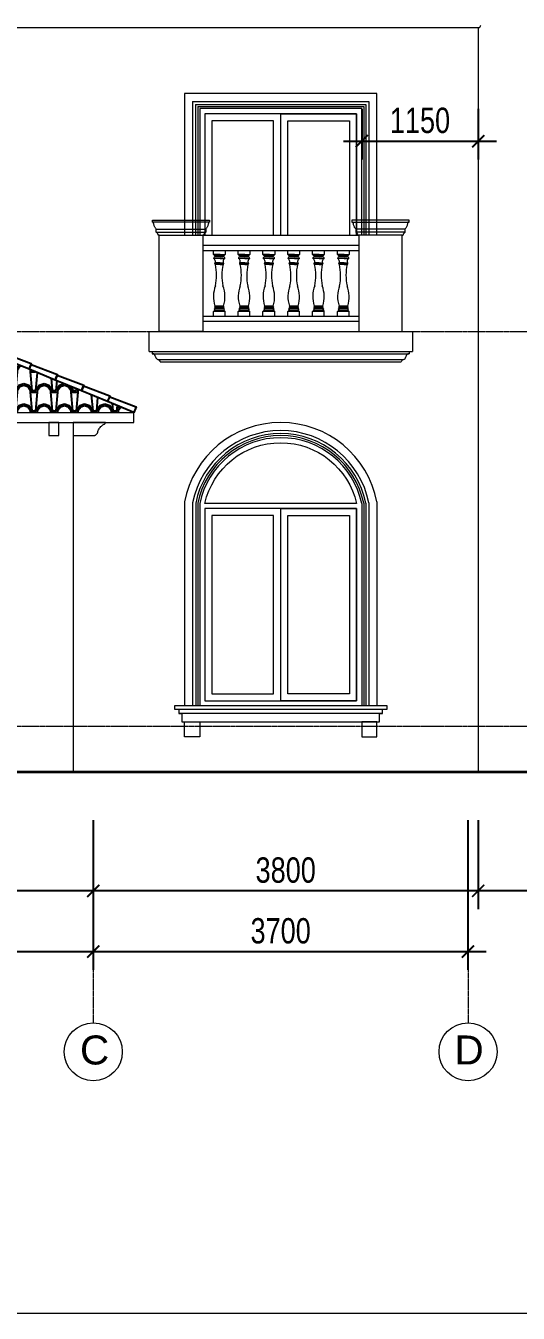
# Model space of a CAD drawing. Header units: millimetres. Extents: x 33748 to 451939, y -263262 to 62681.
# Drawn here: x 356001 to 360864, y -29645 to -16928 of the extents above; entities that cross this region are included whole.
import ezdxf
from ezdxf.enums import TextEntityAlignment as Align

# ---------------------------------------------------------------- set-up
doc = ezdxf.new("R2010")
doc.units = ezdxf.units.MM
doc.header["$PDMODE"] = 98
doc.linetypes.add('CENTER', pattern=[50.8, 31.75, -6.35, 6.35, -6.35])
doc.layers.get('Defpoints').update_dxf_attribs({"color": 202, "lineweight": 13})
for name, color, linetype, lineweight in [('-CENTER', 143, 'CENTER', 13), ('-DOOR', 137, 'Continuous', 9), ('-HATCH', 8, 'Continuous', 5), ('-KH', 143, 'Continuous', 13), ('-LINE1', 7, 'Continuous', 18), ('-TEXT', 7, 'Continuous', 15), ('-WALL', 4, 'Continuous', 35)]:
    doc.layers.add(name, color=color, linetype=linetype, lineweight=lineweight)
for name, color, linetype in [('-HATCH CONCRETE', 54, 'Continuous'), ('1-NETMANH', 8, 'Continuous'), ('12. NET DIM', 9, 'Continuous'), ('13. NET HATCH', 252, 'Continuous')]:
    doc.layers.add(name, color=color, linetype=linetype)
doc.styles.add('1', font='arial.ttf')
doc.styles.add('AVANH', font='', dxfattribs={"width": 0.8})
doc.styles.get('AVANH').set_extended_font_data('.VnAvantH')
doc.dimstyles.new('C_100A3', dxfattribs={"dimscale": 100, "dimtxt": 2.5, "dimasz": 1.2, "dimexe": 1.8, "dimexo": 0, "dimgap": 0.75, "dimtad": 1, "dimdec": 0, "dimzin": 0, "dimdsep": 46, "dimtxsty": 'AVANH', "dimblk": 'ARCHTICK', "dimcen": 0, "dimdle": 1.8, "dimclrd": 256, "dimclre": 256, "dimclrt": 7, "dimadec": 0, "dimazin": 0, "dimtfac": 0.0001, "dimtdec": 0, "dimtix": 1, "dimtmove": 2, "dimatfit": 3, "dimldrblk": 'ARCHTICK', "dimfxl": 1.8, "dimtolj": 1, "dimtzin": 0, "dimarcsym": 0})

# ---------------------------------------------------------------- blocks, each defined once
blk = doc.blocks.new('_ARCHTICK')
at = {"const_width": 0.15}
blk.add_lwpolyline([(-0.5, -0.5), (0.5, 0.5)], dxfattribs=at)
blk = doc.blocks.new('*D363')
at = {"layer": '12. NET DIM', "lineweight": -2, "transparency": 16777216}
for p, q in [((356668, -24776), (356668, -25653)), ((360468, -24776), (360468, -25653)), ((360648, -25473), (356488, -25473))]:
    blk.add_line(p, q, dxfattribs=at)
at = {"layer": 'Defpoints', "color": 0, "transparency": 16777216}
for p in [(356668, -24776), (360468, -24776), (356668, -25473)]:
    blk.add_point(p, dxfattribs=at)
at = {"layer": '12. NET DIM', "lineweight": -2, "transparency": 16777216, "xscale": 120, "yscale": 120, "zscale": 120, "rotation": 180}
blk.add_blockref('_ARCHTICK', (356668, -25473), dxfattribs=at)
at = {"layer": '12. NET DIM', "lineweight": -2, "transparency": 16777216, "xscale": 120, "yscale": 120, "zscale": 120}
blk.add_blockref('_ARCHTICK', (360468, -25473), dxfattribs=at)
at = {"layer": '12. NET DIM', "color": 7, "transparency": 16777216, "insert": (358568, -25269), "char_height": 250, "attachment_point": 5, "style": 'AVANH'}
blk.add_mtext('\\A1;3800', dxfattribs=at)
blk = doc.blocks.new('*D364')
at = {"layer": '12. NET DIM', "lineweight": -2, "transparency": 16777216}
for p, q in [((352868, -24776), (352868, -25653)), ((356668, -24776), (356668, -25653)), ((356848, -25473), (352688, -25473))]:
    blk.add_line(p, q, dxfattribs=at)
at = {"layer": 'Defpoints', "color": 0, "transparency": 16777216}
for p in [(352868, -24776), (356668, -24776), (352868, -25473)]:
    blk.add_point(p, dxfattribs=at)
at = {"layer": '12. NET DIM', "lineweight": -2, "transparency": 16777216, "xscale": 120, "yscale": 120, "zscale": 120, "rotation": 180}
blk.add_blockref('_ARCHTICK', (352868, -25473), dxfattribs=at)
at = {"layer": '12. NET DIM', "lineweight": -2, "transparency": 16777216, "xscale": 120, "yscale": 120, "zscale": 120}
blk.add_blockref('_ARCHTICK', (356668, -25473), dxfattribs=at)
at = {"layer": '12. NET DIM', "color": 7, "transparency": 16777216, "insert": (354768, -25269), "char_height": 250, "attachment_point": 5, "style": 'AVANH'}
blk.add_mtext('\\A1;3800', dxfattribs=at)
blk = doc.blocks.new('*D367')
at = {"layer": '12. NET DIM', "lineweight": -2, "transparency": 16777216}
for p, q in [((352868, -24776), (352868, -26253)), ((356668, -24776), (356668, -26253)), ((352688, -26073), (356848, -26073))]:
    blk.add_line(p, q, dxfattribs=at)
at = {"layer": 'Defpoints', "color": 0, "transparency": 16777216}
for p in [(352868, -24776), (356668, -24776), (356668, -26073)]:
    blk.add_point(p, dxfattribs=at)
at = {"layer": '12. NET DIM', "lineweight": -2, "transparency": 16777216, "xscale": 120, "yscale": 120, "zscale": 120, "rotation": 180}
blk.add_blockref('_ARCHTICK', (352868, -26073), dxfattribs=at)
at = {"layer": '12. NET DIM', "lineweight": -2, "transparency": 16777216, "xscale": 120, "yscale": 120, "zscale": 120}
blk.add_blockref('_ARCHTICK', (356668, -26073), dxfattribs=at)
at = {"layer": '12. NET DIM', "color": 7, "transparency": 16777216, "insert": (354768, -25869), "char_height": 250, "attachment_point": 5, "style": 'AVANH'}
blk.add_mtext('\\A1;3800', dxfattribs=at)
blk = doc.blocks.new('*D368')
at = {"layer": '12. NET DIM', "lineweight": -2, "transparency": 16777216}
for p, q in [((356668, -24776), (356668, -26253)), ((360368, -24776), (360368, -26253)), ((356488, -26073), (360548, -26073))]:
    blk.add_line(p, q, dxfattribs=at)
at = {"layer": 'Defpoints', "color": 0, "transparency": 16777216}
for p in [(356668, -24776), (360368, -24776), (360368, -26073)]:
    blk.add_point(p, dxfattribs=at)
at = {"layer": '12. NET DIM', "lineweight": -2, "transparency": 16777216, "xscale": 120, "yscale": 120, "zscale": 120, "rotation": 180}
blk.add_blockref('_ARCHTICK', (356668, -26073), dxfattribs=at)
at = {"layer": '12. NET DIM', "lineweight": -2, "transparency": 16777216, "xscale": 120, "yscale": 120, "zscale": 120}
blk.add_blockref('_ARCHTICK', (360368, -26073), dxfattribs=at)
at = {"layer": '12. NET DIM', "color": 7, "transparency": 16777216, "insert": (358518, -25869), "char_height": 250, "attachment_point": 5, "style": 'AVANH'}
blk.add_mtext('\\A1;3700', dxfattribs=at)
blk = doc.blocks.new('*D370')
at = {"layer": '12. NET DIM', "lineweight": -2, "transparency": 16777216}
for p, q in [((360468, -24776), (360468, -25653)), ((362469, -24776), (362469, -25653)), ((362649, -25473), (360288, -25473))]:
    blk.add_line(p, q, dxfattribs=at)
at = {"layer": 'Defpoints', "color": 0, "transparency": 16777216}
for p in [(360468, -24776), (362469, -24776), (360468, -25473)]:
    blk.add_point(p, dxfattribs=at)
at = {"layer": '12. NET DIM', "lineweight": -2, "transparency": 16777216, "xscale": 120, "yscale": 120, "zscale": 120, "rotation": 180}
blk.add_blockref('_ARCHTICK', (360468, -25473), dxfattribs=at)
at = {"layer": '12. NET DIM', "lineweight": -2, "transparency": 16777216, "xscale": 120, "yscale": 120, "zscale": 120}
blk.add_blockref('_ARCHTICK', (362469, -25473), dxfattribs=at)
at = {"layer": '12. NET DIM', "color": 7, "transparency": 16777216, "insert": (361468, -25269), "char_height": 250, "attachment_point": 5, "style": 'AVANH'}
blk.add_mtext('\\A1;2000', dxfattribs=at)
blk = doc.blocks.new('cot lan can')
blk.add_line((-67, 1080), (-57, 1080))
for points in [[(-67, 1080), (-67, 1100), (497, 1100), (497, 1080), (-67, 1080)], [(-29, 1010), (-33, 1015), (-36, 1020), (-40, 1025), (-43, 1031), (-46, 1036), (-49, 1042), (-51, 1048), (-53, 1055), (-54, 1061), (-56, 1067), (-57, 1074), (-57, 1080)], [(487, 1080), (487, 1074), (486, 1067), (484, 1061), (483, 1055), (481, 1048), (479, 1042), (476, 1036), (473, 1031), (470, 1025), (466, 1020), (463, 1015), (459, 1010)], [(-29, 980), (-29, 1010), (459, 1010), (459, 980)], [(-11, 956), (-12, 959), (-13, 962), (-14, 965), (-16, 967), (-18, 970), (-18, 971), (-19, 972), (-22, 974), (-24, 976), (-26, 978), (-29, 980), (459, 980), (456, 978), (454, 976), (452, 974), (449, 972), (448, 970), (446, 967), (444, 965), (443, 962), (442, 959), (441, 956), (440, 953), (440, 950), (430, 950)], [(0, 950), (-10, 950), (-10, 953), (-11, 956)]]:
    blk.add_lwpolyline(points)
blk.add_lwpolyline([(430, 950), (430, 0), (0, 0), (0, 950)], close=True)
blk = doc.blocks.new('*D835')
at = {"layer": '-HATCH CONCRETE', "lineweight": -2, "transparency": 16777216}
for p, q in [((359319, -17747), (359319, -18248)), ((360469, -17747), (360469, -18248)), ((359139, -18068), (360649, -18068))]:
    blk.add_line(p, q, dxfattribs=at)
at = {"layer": 'Defpoints', "color": 0, "transparency": 16777216}
for p in [(359319, -17747), (360469, -17747), (360469, -18068)]:
    blk.add_point(p, dxfattribs=at)
at = {"layer": '-HATCH CONCRETE', "lineweight": -2, "transparency": 16777216, "xscale": 120, "yscale": 120, "zscale": 120, "rotation": 180}
blk.add_blockref('_ARCHTICK', (359319, -18068), dxfattribs=at)
at = {"layer": '-HATCH CONCRETE', "lineweight": -2, "transparency": 16777216, "xscale": 120, "yscale": 120, "zscale": 120}
blk.add_blockref('_ARCHTICK', (360469, -18068), dxfattribs=at)
at = {"layer": '-HATCH CONCRETE', "color": 7, "transparency": 16777216, "insert": (359894, -17864), "char_height": 250, "attachment_point": 5, "style": 'AVANH'}
blk.add_mtext('\\A1;1150', dxfattribs=at)
blk = doc.blocks.new('ARCHTICK')
at = {"color": 0, "linetype": 'ByBlock', "const_width": 0.15}
blk.add_lwpolyline([(-0.5, -0.5), (0.5, 0.5)], dxfattribs=at)

msp = doc.modelspace()

# ---------------------------------------------------------------- hatches: boundary and pattern name
at = {"layer": '13. NET HATCH'}
h = msp.add_hatch(dxfattribs=at)
h.set_pattern_fill('N-ONG-01', color=256, scale=200)
h.set_pattern_definition([(274.9697, (355644.728, -20547.034), (-199.998261, 2400.00021), [184.6944, -4432.664]), (180, (355660.73, -20731.03), (-200, -200), [16, -184]), (0, (355460.73, -20747.03), (200, 200), [56, -144]), (90, (355516.73, -20747.03), (-200, 200), [20, -180]), (270, (355644.73, -20727.03), (200, -200), [20, -180]), (0, (355644.73, -20747.03), (200, 200), [16, -184]), (0, (355460.73, -20731.03), (200, 200), [40, -160]), (85.0303, (355500.728, -20731.034), (199.998261, 2400.00021), [184.6944, -4432.664]), (52.6961, (355500.7284, -20721.034), (-2599.997178, -3400.002148), [52.8016, -5227.35]), (18.435, (355532.73, -20679.034), (400.0001, 199.9997), [50.596, -581.859]), (341.565, (355580.73, -20663.034), (-400.0001, 199.9997), [50.596, -581.859]), (307.3039, (355628.7284, -20679.034), (2599.997178, -3400.002148), [52.8016, -5227.35]), (20.2249, (355542.728, -20693.034), (-2199.999453, -800.001667), [40.497, -4009.1944]), (339.7751, (355580.728, -20679.034), (2199.999453, -800.001667), [40.497, -4009.1944]), (307.4054, (355618.728, -20693.034), (2000.00199, -2599.998493), [42.802, -4237.385]), (52.5946, (355516.728, -20727.034), (-2000.00199, -2599.998493), [42.802, -4237.385])])
h.paths.add_polyline_path([(356291.9, -20427.1), (356033, -20320.5), (355774.1, -20213.8), (355515.2, -20107.2), (355368.6, -20046.8), (354168.6, -20046.8), (354022, -20107.2), (353763.1, -20213.8), (353504.2, -20320.5), (353245.3, -20427.1), (352986.4, -20533.7), (352727.5, -20640.4), (352468.6, -20747), (357068.6, -20747), (356809.7, -20640.4), (356550.8, -20533.7)])

# ---------------------------------------------------------------- linework, layer by layer
at = {"layer": '-CENTER', "ltscale": 0.1}
for p, q in [((341868.6, -19946.8), (366607.6, -19946.8)), ((341868.6, -23846.8), (366607.6, -23846.8)), ((356668, -24980.6), (356668, -26776.4)), ((360368.3, -24980.6), (360368.3, -26776.4))]:
    msp.add_line(p, q, dxfattribs=at)
at = {"layer": '-DOOR', "lineweight": 9}
for points in [[(359268.6, -18996.8), (359268.6, -17796.8), (357768.6, -17796.8), (357768.6, -18996.8)], [(358518.6, -18996.8), (358518.6, -17796.8), (357768.6, -17796.8), (357768.6, -18996.8)], [(358518.6, -18996.8), (358518.6, -17796.8), (359268.6, -17796.8), (359268.6, -18996.8)], [(358448.6, -18996.8), (358448.6, -17866.8), (357838.6, -17866.8), (357838.6, -18996.8)], [(358588.6, -18996.8), (358588.6, -17866.8), (359198.6, -17866.8), (359198.6, -18996.8)]]:
    msp.add_lwpolyline(points, dxfattribs=at)
msp.add_lwpolyline([(359267.3, -21646.8), (357769.9, -21646.8, -0.8014055)], format="xyb", close=True, dxfattribs=at)
for points in [[(359268.5, -21696.8), (357768.8, -21696.8), (357768.8, -23596.8), (359268.5, -23596.8)], [(357768.8, -23596.8), (358518.6, -23596.8), (358518.6, -21696.8), (357768.8, -21696.8)], [(359268.5, -23596.8), (358518.6, -23596.8), (358518.6, -21696.8), (359268.5, -21696.8)], [(357838.8, -23526.8), (358448.6, -23526.8), (358448.6, -21766.8), (357838.8, -21766.8)], [(359198.5, -23526.8), (358588.6, -23526.8), (358588.6, -21766.8), (359198.5, -21766.8)]]:
    msp.add_lwpolyline(points, close=True, dxfattribs=at)
at = {"layer": '-HATCH'}
for p, q in [((357468.8, -23676.8), (359568.5, -23676.8)), ((357513.8, -23676.8), (359523.5, -23676.8)), ((359523.5, -23721.8), (357513.8, -23721.8)), ((359493.5, -23721.8), (357543.8, -23721.8))]:
    msp.add_line(p, q, dxfattribs=at)
at = {"layer": '-HATCH CONCRETE'}
for points in [[(355774.1, -20213.8), (355793.9, -20165.7), (356055.9, -20265), (356033, -20320.5)], [(356033, -20320.5), (356052.8, -20272.4), (356314.8, -20371.6), (356291.9, -20427.1)], [(356291.9, -20427.1), (356311.7, -20379), (356573.7, -20478.3), (356550.8, -20533.7)], [(356550.8, -20533.7), (356570.6, -20485.7), (356832.6, -20584.9), (356809.7, -20640.4)], [(356809.7, -20640.4), (356829.5, -20592.3), (357091.5, -20691.6), (357068.6, -20747)]]:
    msp.add_lwpolyline(points, close=True, dxfattribs=at)
at = {"layer": '-KH'}
for centre in [(356668, -27062.7), (360368.3, -27062.7)]:
    msp.add_circle(centre, 286.3, dxfattribs=at)
at = {"layer": '-LINE1', "lineweight": 20}
for p, q in [((360468.6, -16946.6), (360468.6, -24296.8)), ((357853.5, -19186.6), (357853.5, -19146.8)), ((357919.1, -19186.6), (357853.5, -19186.6)), ((357919.1, -19196.6), (357869.5, -19196.6)), ((357870.5, -19196.6), (357870.5, -19199.7)), ((357919.1, -19199.7), (357871.1, -19199.7)), ((357919.1, -19186.6), (357969.1, -19186.6)), ((357919.1, -19196.6), (357953.1, -19196.6)), ((357919.1, -19199.7), (357951.5, -19199.7)), ((357952.1, -19196.6), (357952.1, -19199.7)), ((358098.6, -19186.6), (358098.6, -19146.8)), ((358164.2, -19186.6), (358098.6, -19186.6)), ((358164.2, -19196.6), (358114.6, -19196.6)), ((358115.6, -19196.6), (358115.6, -19199.7)), ((358164.2, -19199.7), (358116.2, -19199.7)), ((358164.2, -19186.6), (358214.2, -19186.6)), ((358164.2, -19196.6), (358198.2, -19196.6)), ((358164.2, -19199.7), (358196.5, -19199.7)), ((358197.2, -19196.6), (358197.2, -19199.7)), ((358343.6, -19186.6), (358343.6, -19146.8)), ((358409.2, -19186.6), (358343.6, -19186.6)), ((358409.2, -19196.6), (358359.6, -19196.6)), ((358360.6, -19196.6), (358360.6, -19199.7)), ((358409.2, -19199.7), (358361.3, -19199.7)), ((358409.2, -19186.6), (358459.2, -19186.6)), ((358409.2, -19196.6), (358443.2, -19196.6)), ((358409.2, -19199.7), (358441.6, -19199.7)), ((358442.2, -19196.6), (358442.2, -19199.7)), ((358588.7, -19186.6), (358588.7, -19146.8)), ((358654.3, -19186.6), (358588.7, -19186.6)), ((358654.3, -19196.6), (358604.7, -19196.6)), ((358605.7, -19196.6), (358605.7, -19199.7)), ((358654.3, -19199.7), (358606.3, -19199.7)), ((358654.3, -19186.6), (358704.3, -19186.6)), ((358654.3, -19196.6), (358688.3, -19196.6)), ((358654.3, -19199.7), (358686.7, -19199.7)), ((358687.3, -19196.6), (358687.3, -19199.7)), ((358833.8, -19186.6), (358833.8, -19146.8)), ((358899.4, -19186.6), (358833.8, -19186.6)), ((358899.4, -19196.6), (358849.8, -19196.6)), ((358850.8, -19196.6), (358850.8, -19199.7)), ((358899.4, -19199.7), (358851.4, -19199.7)), ((358899.4, -19186.6), (358949.4, -19186.6)), ((358899.4, -19196.6), (358933.4, -19196.6)), ((358899.4, -19199.7), (358931.7, -19199.7)), ((358932.4, -19196.6), (358932.4, -19199.7)), ((359078.8, -19186.6), (359078.8, -19146.8)), ((359144.4, -19186.6), (359078.8, -19186.6)), ((359144.4, -19196.6), (359094.8, -19196.6)), ((359095.8, -19196.6), (359095.8, -19199.7)), ((359144.4, -19199.7), (359096.5, -19199.7)), ((359144.4, -19186.6), (359194.4, -19186.6)), ((359144.4, -19196.6), (359178.4, -19196.6)), ((359144.4, -19199.7), (359176.8, -19199.7)), ((359177.4, -19196.6), (359177.4, -19199.7)), ((357919.1, -19226.7), (357855.1, -19226.7)), ((357919.1, -19207.7), (357871.1, -19207.7)), ((357871.1, -19207.7), (357871.1, -19210.7)), ((357919.1, -19210.7), (357871.1, -19210.7)), ((357919.1, -19270.7), (357871.1, -19270.7)), ((357919.1, -19282.7), (357871.1, -19282.7)), ((357919.1, -19286.7), (357873.4, -19286.7)), ((357919.1, -19207.7), (357951.5, -19207.7)), ((357919.1, -19210.7), (357951.5, -19210.7)), ((357919.1, -19226.7), (357967.5, -19226.7)), ((357919.1, -19270.7), (357951.5, -19270.7)), ((357919.1, -19282.7), (357951.5, -19282.7)), ((357919.1, -19286.7), (357949.2, -19286.7)), ((357951.5, -19207.7), (357951.5, -19210.7)), ((358164.2, -19226.7), (358100.2, -19226.7)), ((358164.2, -19207.7), (358116.2, -19207.7)), ((358116.2, -19207.7), (358116.2, -19210.7)), ((358164.2, -19210.7), (358116.2, -19210.7)), ((358164.2, -19270.7), (358116.2, -19270.7)), ((358164.2, -19282.7), (358116.2, -19282.7)), ((358164.2, -19286.7), (358118.4, -19286.7)), ((358164.2, -19207.7), (358196.5, -19207.7)), ((358164.2, -19210.7), (358196.5, -19210.7)), ((358164.2, -19226.7), (358212.5, -19226.7)), ((358164.2, -19270.7), (358196.5, -19270.7)), ((358164.2, -19282.7), (358196.5, -19282.7)), ((358164.2, -19286.7), (358194.3, -19286.7)), ((358196.5, -19207.7), (358196.5, -19210.7)), ((358409.2, -19226.7), (358345.3, -19226.7)), ((358409.2, -19207.7), (358361.3, -19207.7)), ((358361.3, -19207.7), (358361.3, -19210.7)), ((358409.2, -19210.7), (358361.3, -19210.7)), ((358409.2, -19270.7), (358361.3, -19270.7)), ((358409.2, -19282.7), (358361.3, -19282.7)), ((358409.2, -19286.7), (358363.5, -19286.7)), ((358409.2, -19207.7), (358441.6, -19207.7)), ((358409.2, -19210.7), (358441.6, -19210.7)), ((358409.2, -19226.7), (358457.6, -19226.7)), ((358409.2, -19270.7), (358441.6, -19270.7)), ((358409.2, -19282.7), (358441.6, -19282.7)), ((358409.2, -19286.7), (358439.4, -19286.7)), ((358441.6, -19207.7), (358441.6, -19210.7)), ((358654.3, -19226.7), (358590.3, -19226.7)), ((358654.3, -19207.7), (358606.3, -19207.7)), ((358606.3, -19207.7), (358606.3, -19210.7)), ((358654.3, -19210.7), (358606.3, -19210.7)), ((358654.3, -19270.7), (358606.3, -19270.7)), ((358654.3, -19282.7), (358606.3, -19282.7)), ((358654.3, -19286.7), (358608.6, -19286.7)), ((358654.3, -19207.7), (358686.7, -19207.7)), ((358654.3, -19210.7), (358686.7, -19210.7)), ((358654.3, -19226.7), (358702.7, -19226.7)), ((358654.3, -19270.7), (358686.7, -19270.7)), ((358654.3, -19282.7), (358686.7, -19282.7)), ((358654.3, -19286.7), (358684.4, -19286.7)), ((358686.7, -19207.7), (358686.7, -19210.7)), ((358899.4, -19226.7), (358835.4, -19226.7)), ((358899.4, -19207.7), (358851.4, -19207.7)), ((358851.4, -19207.7), (358851.4, -19210.7)), ((358899.4, -19210.7), (358851.4, -19210.7)), ((358899.4, -19270.7), (358851.4, -19270.7)), ((358899.4, -19282.7), (358851.4, -19282.7)), ((358899.4, -19286.7), (358853.6, -19286.7)), ((358899.4, -19207.7), (358931.7, -19207.7)), ((358899.4, -19210.7), (358931.7, -19210.7)), ((358899.4, -19226.7), (358947.7, -19226.7)), ((358899.4, -19270.7), (358931.7, -19270.7)), ((358899.4, -19282.7), (358931.7, -19282.7)), ((358899.4, -19286.7), (358929.5, -19286.7)), ((358931.7, -19207.7), (358931.7, -19210.7)), ((359144.4, -19226.7), (359080.5, -19226.7)), ((359144.4, -19207.7), (359096.5, -19207.7)), ((359096.5, -19207.7), (359096.5, -19210.7)), ((359144.4, -19210.7), (359096.5, -19210.7)), ((359144.4, -19270.7), (359096.5, -19270.7)), ((359144.4, -19282.7), (359096.5, -19282.7)), ((359144.4, -19286.7), (359098.7, -19286.7)), ((359144.4, -19207.7), (359176.8, -19207.7)), ((359144.4, -19210.7), (359176.8, -19210.7)), ((359144.4, -19226.7), (359192.8, -19226.7)), ((359144.4, -19270.7), (359176.8, -19270.7)), ((359144.4, -19282.7), (359176.8, -19282.7)), ((359144.4, -19286.7), (359174.6, -19286.7)), ((359176.8, -19207.7), (359176.8, -19210.7)), ((357955.1, -19696.3), (357869.5, -19696.3)), ((357955.1, -19704.3), (357869.5, -19704.3)), ((358200.2, -19696.3), (358114.6, -19696.3)), ((358200.2, -19704.3), (358114.6, -19704.3)), ((358445.2, -19696.3), (358359.6, -19696.3)), ((358445.2, -19704.3), (358359.6, -19704.3)), ((358690.3, -19696.3), (358604.7, -19696.3)), ((358690.3, -19704.3), (358604.7, -19704.3)), ((358935.4, -19696.3), (358849.8, -19696.3)), ((358935.4, -19704.3), (358849.8, -19704.3)), ((359180.4, -19696.3), (359094.8, -19696.3)), ((359180.4, -19704.3), (359094.8, -19704.3)), ((357969.1, -19750.3), (357853.5, -19750.3)), ((357853.5, -19796.8), (357853.5, -19750.3)), ((357853.5, -19796.8), (357919.1, -19796.8)), ((357955.1, -19712.3), (357869.5, -19712.3)), ((357955.1, -19720.3), (357869.5, -19720.3)), ((357955.1, -19736.3), (357869.5, -19736.3)), ((357953.1, -19740.3), (357869.5, -19740.3)), ((357870.5, -19736.3), (357870.5, -19740.3)), ((357919.1, -19796.8), (357969.1, -19796.8)), ((357952.1, -19736.3), (357952.1, -19740.3)), ((357969.1, -19796.8), (357969.1, -19750.3)), ((358214.2, -19750.3), (358098.6, -19750.3)), ((358098.6, -19796.8), (358098.6, -19750.3)), ((358098.6, -19796.8), (358164.2, -19796.8)), ((358200.2, -19712.3), (358114.6, -19712.3)), ((358200.2, -19720.3), (358114.6, -19720.3)), ((358200.2, -19736.3), (358114.6, -19736.3)), ((358198.2, -19740.3), (358114.6, -19740.3)), ((358115.6, -19736.3), (358115.6, -19740.3)), ((358164.2, -19796.8), (358214.2, -19796.8)), ((358197.2, -19736.3), (358197.2, -19740.3)), ((358214.2, -19796.8), (358214.2, -19750.3)), ((358459.2, -19750.3), (358343.6, -19750.3)), ((358343.6, -19796.8), (358343.6, -19750.3)), ((358343.6, -19796.8), (358409.2, -19796.8)), ((358445.2, -19712.3), (358359.6, -19712.3)), ((358445.2, -19720.3), (358359.6, -19720.3)), ((358445.2, -19736.3), (358359.6, -19736.3)), ((358443.2, -19740.3), (358359.6, -19740.3)), ((358360.6, -19736.3), (358360.6, -19740.3)), ((358409.2, -19796.8), (358459.2, -19796.8)), ((358442.2, -19736.3), (358442.2, -19740.3)), ((358459.2, -19796.8), (358459.2, -19750.3)), ((358704.3, -19750.3), (358588.7, -19750.3)), ((358588.7, -19796.8), (358588.7, -19750.3)), ((358588.7, -19796.8), (358654.3, -19796.8)), ((358690.3, -19712.3), (358604.7, -19712.3)), ((358690.3, -19720.3), (358604.7, -19720.3)), ((358690.3, -19736.3), (358604.7, -19736.3)), ((358688.3, -19740.3), (358604.7, -19740.3)), ((358605.7, -19736.3), (358605.7, -19740.3)), ((358654.3, -19796.8), (358704.3, -19796.8)), ((358687.3, -19736.3), (358687.3, -19740.3)), ((358704.3, -19796.8), (358704.3, -19750.3)), ((358949.4, -19750.3), (358833.8, -19750.3)), ((358833.8, -19796.8), (358833.8, -19750.3)), ((358833.8, -19796.8), (358899.4, -19796.8)), ((358935.4, -19712.3), (358849.8, -19712.3)), ((358935.4, -19720.3), (358849.8, -19720.3)), ((358935.4, -19736.3), (358849.8, -19736.3)), ((358933.4, -19740.3), (358849.8, -19740.3)), ((358850.8, -19736.3), (358850.8, -19740.3)), ((358899.4, -19796.8), (358949.4, -19796.8)), ((358932.4, -19736.3), (358932.4, -19740.3)), ((358949.4, -19796.8), (358949.4, -19750.3)), ((359194.4, -19750.3), (359078.8, -19750.3)), ((359078.8, -19796.8), (359078.8, -19750.3)), ((359078.8, -19796.8), (359144.4, -19796.8)), ((359180.4, -19712.3), (359094.8, -19712.3)), ((359180.4, -19720.3), (359094.8, -19720.3)), ((359180.4, -19736.3), (359094.8, -19736.3)), ((359178.4, -19740.3), (359094.8, -19740.3)), ((359095.8, -19736.3), (359095.8, -19740.3)), ((359144.4, -19796.8), (359194.4, -19796.8)), ((359177.4, -19736.3), (359177.4, -19740.3)), ((359194.4, -19796.8), (359194.4, -19750.3)), ((357218.6, -20146.8), (357218.6, -19946.8)), ((357218.6, -19946.8), (359818.6, -19946.8)), ((359818.6, -19946.8), (359818.6, -20146.8)), ((357218.6, -20146.8), (359818.6, -20146.8)), ((357248.6, -20146.8), (357248.6, -20167.5)), ((359788.6, -20146.8), (359788.6, -20167.5)), ((357328.6, -20246.8), (359708.6, -20246.8)), ((352468.6, -20747), (357068.6, -20747)), ((352468.6, -20847), (357068.6, -20847)), ((356468.6, -20847), (356468.6, -24296.8)), ((357068.6, -20847), (357068.6, -20747)), ((360468.6, -24296.8), (346968.3, -24296.8))]:
    msp.add_line(p, q, dxfattribs=at)
at = {"layer": '-LINE1', "color": 0, "lineweight": 20}
for p, q in [((357568.8, -21631.9), (357568.8, -23646.8)), ((357718.8, -21646.8), (357718.8, -23646.8)), ((359318.5, -21646.8), (359318.5, -23646.8)), ((359468.5, -21631.9), (359468.5, -23646.8))]:
    msp.add_line(p, q, dxfattribs=at)
for points in [[(352984.5, -16946.6), (360462.4, -16946.6), (360474.9, -16946.6), (360476.3, -16946.4), (360477.8, -16946), (360479.2, -16945.4), (360480.6, -16944.7), (360481.9, -16943.8), (360483.2, -16942.8), (360484.5, -16941.7), (360485.7, -16940.4), (360486.9, -16938.9), (360488, -16937.4), (360489.1, -16935.7), (360490.1, -16933.9), (360491, -16932), (360491.9, -16930), (360492.6, -16927.9), (360493.3, -16925.8)], [(359468.6, -18996.8), (359468.6, -17596.8), (357568.6, -17596.8), (357568.6, -18996.8)], [(359318.6, -18996.8), (359318.6, -17746.8), (357718.6, -17746.8), (357718.6, -18996.8)], [(357718.8, -21646.8), (357718.8, -23646.8)], [(359568.5, -23646.8), (357468.8, -23646.8), (357468.8, -23676.8), (357513.8, -23676.8), (357513.8, -23721.8), (357543.8, -23721.8), (357543.8, -23801.8), (359493.5, -23801.8), (359493.5, -23721.8), (359523.5, -23721.8), (359523.5, -23676.8), (359568.5, -23676.8), (359568.5, -23646.8)]]:
    msp.add_lwpolyline(points, dxfattribs=at)
at = {"layer": '-LINE1', "lineweight": 20}
for points in [[(357748.6, -18996.8), (359288.6, -18996.8)], [(357748.6, -19096.8), (359288.6, -19096.8)], [(357748.6, -19146.8), (359288.6, -19146.8)], [(357853.5, -19146.8), (357969.1, -19146.8), (357969.1, -19186.6)], [(358098.6, -19146.8), (358214.2, -19146.8), (358214.2, -19186.6)], [(358343.6, -19146.8), (358459.2, -19146.8), (358459.2, -19186.6)], [(358588.7, -19146.8), (358704.3, -19146.8), (358704.3, -19186.6)], [(358833.8, -19146.8), (358949.4, -19146.8), (358949.4, -19186.6)], [(359078.8, -19146.8), (359194.4, -19146.8), (359194.4, -19186.6)], [(357748.6, -19796.8), (359288.6, -19796.8)], [(357748.6, -19846.8), (359288.6, -19846.8)], [(357309.2, -20222.9), (357309.2, -20229.1)], [(359728, -20222.9), (359728, -20229.1)]]:
    msp.add_lwpolyline(points, dxfattribs=at)
at = {"layer": '-LINE1'}
msp.add_lwpolyline([(352468.6, -20747), (354168.6, -20046.8), (355368.6, -20046.8), (357068.6, -20747)], dxfattribs=at)
for points in [[(356328.1, -20975), (356328.1, -20847), (356228.1, -20847), (356228.1, -20975)], [(356681.9, -20974), (356686.1, -20972.8), (356690.2, -20971.1), (356694.1, -20968.9), (356697.6, -20966.3), (356700.9, -20963.3), (356703.8, -20960), (356706.3, -20956.3), (356708.4, -20952.4), (356710, -20948.3), (356711.2, -20944), (356713.4, -20935.1), (356716.3, -20926.4), (356719.9, -20917.9), (356724.2, -20909.7), (356729.1, -20902), (356734.6, -20894.6), (356740.8, -20887.7), (356747.4, -20881.4), (356754.5, -20875.5), (356762.1, -20870.3), (356770, -20865.7), (356778.4, -20861.7), (356779.8, -20861), (356781.1, -20860.2), (356782.4, -20859.3), (356783.6, -20858.2), (356784.6, -20857.1), (356785.6, -20855.8), (356786.4, -20854.5), (356787.1, -20853.1), (356787.7, -20851.7), (356788.2, -20850.1), (356788.5, -20848.6), (356788.6, -20847), (356468.6, -20847), (356468.6, -20975), (356469.7, -20975), (356673.1, -20975), (356677.5, -20974.8)]]:
    msp.add_lwpolyline(points, close=True, dxfattribs=at)
at = {"layer": '-LINE1', "color": 0, "lineweight": 20}
for points in [[(357568.8, -23801.8), (357718.8, -23801.8), (357718.8, -23952.8), (357568.8, -23952.8)], [(359468.5, -23801.8), (359318.5, -23801.8), (359318.5, -23952.8), (359468.5, -23952.8)]]:
    msp.add_lwpolyline(points, close=True, dxfattribs=at)
at = {"layer": '-LINE1', "lineweight": 20}
for centre, radius, start, end in [((357868.9, -19179.8), 16.8, 203.9086, 272.08063), ((357871.1, -19203.7), 4, 90, 270), ((357951.5, -19203.7), 4, 270, 90), ((357953.7, -19179.8), 16.8, 267.91937, 336.0914), ((358114, -19179.8), 16.8, 203.9086, 272.08063), ((358116.2, -19203.7), 4, 90, 270), ((358196.5, -19203.7), 4, 270, 90), ((358198.8, -19179.8), 16.8, 267.91937, 336.0914), ((358359, -19179.8), 16.8, 203.9086, 272.08063), ((358361.3, -19203.7), 4, 90, 270), ((358441.6, -19203.7), 4, 270, 90), ((358443.8, -19179.8), 16.8, 267.91937, 336.0914), ((358604.1, -19179.8), 16.8, 203.9086, 272.08063), ((358606.3, -19203.7), 4, 90, 270), ((358686.7, -19203.7), 4, 270, 90), ((358688.9, -19179.8), 16.8, 267.91937, 336.0914), ((358849.2, -19179.8), 16.8, 203.9086, 272.08063), ((358851.4, -19203.7), 4, 90, 270), ((358931.7, -19203.7), 4, 270, 90), ((358934, -19179.8), 16.8, 267.91937, 336.0914), ((359094.2, -19179.8), 16.8, 203.9086, 272.08063), ((359096.5, -19203.7), 4, 90, 270), ((359176.8, -19203.7), 4, 270, 90), ((359179, -19179.8), 16.8, 267.91937, 336.0914), ((357871.1, -19226.7), 16, 81.51603, 180), ((357838.7, -19257.6), 35, 337.96322, 62.00299), ((357871.1, -19276.7), 6, 90, 270), ((357875.2, -19283), 4.08, 175.04747, 243.25517), ((357371.7, -19393.9), 513, 348.55438, 12.06482), ((358450.9, -19393.9), 513, 167.93518, 191.44562), ((357983.9, -19257.6), 35, 117.99701, 202.03678), ((357951.5, -19226.7), 16, 0, 98.48397), ((357947.4, -19283), 4.08, 296.74483, 4.95253), ((357951.5, -19276.7), 6, 270, 90), ((358116.2, -19226.7), 16, 81.51603, 180), ((358083.8, -19257.6), 35, 337.96322, 62.00299), ((358116.2, -19276.7), 6, 90, 270), ((358120.3, -19283), 4.08, 175.04747, 243.25517), ((357616.8, -19393.9), 513, 348.55438, 12.06482), ((358695.9, -19393.9), 513, 167.93518, 191.44562), ((358228.9, -19257.6), 35, 117.99701, 202.03678), ((358196.5, -19226.7), 16, 0, 98.48397), ((358192.5, -19283), 4.08, 296.74483, 4.95253), ((358196.5, -19276.7), 6, 270, 90), ((358361.3, -19226.7), 16, 81.51603, 180), ((358328.9, -19257.6), 35, 337.96322, 62.00299), ((358361.3, -19276.7), 6, 90, 270), ((358365.3, -19283), 4.08, 175.04747, 243.25517), ((357861.8, -19393.9), 513, 348.55438, 12.06482), ((358941, -19393.9), 513, 167.93518, 191.44562), ((358474, -19257.6), 35, 117.99701, 202.03678), ((358441.6, -19226.7), 16, 0, 98.48397), ((358437.5, -19283), 4.08, 296.74483, 4.95253), ((358441.6, -19276.7), 6, 270, 90), ((358606.3, -19226.7), 16, 81.51603, 180), ((358573.9, -19257.6), 35, 337.96322, 62.00299), ((358606.3, -19276.7), 6, 90, 270), ((358610.4, -19283), 4.08, 175.04747, 243.25517), ((358106.9, -19393.9), 513, 348.55438, 12.06482), ((359186.1, -19393.9), 513, 167.93518, 191.44562), ((358719.1, -19257.6), 35, 117.99701, 202.03678), ((358686.7, -19226.7), 16, 0, 98.48397), ((358682.6, -19283), 4.08, 296.74483, 4.95253), ((358686.7, -19276.7), 6, 270, 90), ((358851.4, -19226.7), 16, 81.51603, 180), ((358819, -19257.6), 35, 337.96322, 62.00299), ((358851.4, -19276.7), 6, 90, 270), ((358855.5, -19283), 4.08, 175.04747, 243.25517), ((358352, -19393.9), 513, 348.55438, 12.06482), ((359431.2, -19393.9), 513, 167.93518, 191.44562), ((358964.1, -19257.6), 35, 117.99701, 202.03678), ((358931.7, -19226.7), 16, 0, 98.48397), ((358927.7, -19283), 4.08, 296.74483, 4.95253), ((358931.7, -19276.7), 6, 270, 90), ((359096.5, -19226.7), 16, 81.51603, 180), ((359064.1, -19257.6), 35, 337.96322, 62.00299), ((359096.5, -19276.7), 6, 90, 270), ((359100.5, -19283), 4.08, 175.04747, 243.25517), ((358597.1, -19393.9), 513, 348.55438, 12.06482), ((359676.2, -19393.9), 513, 167.93518, 191.44562), ((359209.2, -19257.6), 35, 117.99701, 202.03678), ((359176.8, -19226.7), 16, 0, 98.48397), ((359172.7, -19283), 4.08, 296.74483, 4.95253), ((359176.8, -19276.7), 6, 270, 90), ((358150.9, -19603), 296.5, 158.78951, 198.35527), ((357654.7, -19606.4), 313.6, 343.33107, 20.66545), ((358396, -19603), 296.5, 158.78951, 198.35527), ((357899.7, -19606.4), 313.6, 343.33107, 20.66545), ((358641, -19603), 296.5, 158.78951, 198.35527), ((358144.8, -19606.4), 313.6, 343.33107, 20.66545), ((358886.1, -19603), 296.5, 158.78951, 198.35527), ((358389.9, -19606.4), 313.6, 343.33107, 20.66545), ((359131.2, -19603), 296.5, 158.78951, 198.35527), ((358634.9, -19606.4), 313.6, 343.33107, 20.66545), ((359376.2, -19603), 296.5, 158.78951, 198.35527), ((358880, -19606.4), 313.6, 343.33107, 20.66545), ((357869.5, -19708.3), 4, 90, 270), ((357869.5, -19700.3), 4, 270, 90), ((357955.1, -19700.3), 4, 90, 270), ((357955.1, -19708.3), 4, 270, 90), ((358114.6, -19708.3), 4, 90, 270), ((358114.6, -19700.3), 4, 270, 90), ((358200.2, -19700.3), 4, 90, 270), ((358200.2, -19708.3), 4, 270, 90), ((358359.6, -19708.3), 4, 90, 270), ((358359.6, -19700.3), 4, 270, 90), ((358445.2, -19700.3), 4, 90, 270), ((358445.2, -19708.3), 4, 270, 90), ((358604.7, -19708.3), 4, 90, 270), ((358604.7, -19700.3), 4, 270, 90), ((358690.3, -19700.3), 4, 90, 270), ((358690.3, -19708.3), 4, 270, 90), ((358849.8, -19708.3), 4, 90, 270), ((358849.8, -19700.3), 4, 270, 90), ((358935.4, -19700.3), 4, 90, 270), ((358935.4, -19708.3), 4, 270, 90), ((359094.8, -19708.3), 4, 90, 270), ((359094.8, -19700.3), 4, 270, 90), ((359180.4, -19700.3), 4, 90, 270), ((359180.4, -19708.3), 4, 270, 90), ((357870, -19758.9), 18.6, 91.46658, 152.54419), ((357869.5, -19728.3), 8, 90, 270), ((357869.5, -19716.3), 4, 270, 90), ((357955.1, -19716.3), 4, 90, 270), ((357952.6, -19758.9), 18.6, 27.45581, 88.53342), ((357955.1, -19728.3), 8, 270, 90), ((358115, -19758.9), 18.6, 91.46658, 152.54419), ((358114.6, -19728.3), 8, 90, 270), ((358114.6, -19716.3), 4, 270, 90), ((358200.2, -19716.3), 4, 90, 270), ((358197.7, -19758.9), 18.6, 27.45581, 88.53342), ((358200.2, -19728.3), 8, 270, 90), ((358360.1, -19758.9), 18.6, 91.46658, 152.54419), ((358359.6, -19728.3), 8, 90, 270), ((358359.6, -19716.3), 4, 270, 90), ((358445.2, -19716.3), 4, 90, 270), ((358442.8, -19758.9), 18.6, 27.45581, 88.53342), ((358445.2, -19728.3), 8, 270, 90), ((358605.2, -19758.9), 18.6, 91.46658, 152.54419), ((358604.7, -19728.3), 8, 90, 270), ((358604.7, -19716.3), 4, 270, 90), ((358690.3, -19716.3), 4, 90, 270), ((358687.8, -19758.9), 18.6, 27.45581, 88.53342), ((358690.3, -19728.3), 8, 270, 90), ((358850.2, -19758.9), 18.6, 91.46658, 152.54419), ((358849.8, -19728.3), 8, 90, 270), ((358849.8, -19716.3), 4, 270, 90), ((358935.4, -19716.3), 4, 90, 270), ((358932.9, -19758.9), 18.6, 27.45581, 88.53342), ((358935.4, -19728.3), 8, 270, 90), ((359095.3, -19758.9), 18.6, 91.46658, 152.54419), ((359094.8, -19728.3), 8, 90, 270), ((359094.8, -19716.3), 4, 270, 90), ((359180.4, -19716.3), 4, 90, 270), ((359178, -19758.9), 18.6, 27.45581, 88.53342), ((359180.4, -19728.3), 8, 270, 90), ((357249, -20200.8), 33.3, 5.47259, 90.67911), ((357311.6, -20193.2), 29.8, 188.48378, 265.49102), ((359725.7, -20193.2), 29.8, 274.50898, 351.51622), ((359788.2, -20200.8), 33.3, 89.32089, 174.52741), ((357311.3, -20246.3), 17.3, 358.39355, 97.04259), ((359725.9, -20246.3), 17.3, 82.95741, 181.60645)]:
    msp.add_arc(centre, radius, start, end, dxfattribs=at)
at = {"layer": '-LINE1', "color": 0, "lineweight": 20}
for radius, start, end in [(967.1, 10.84417, 169.15583), (817.1, 11.80086, 168.19914)]:
    msp.add_arc((358518.6, -21813.9), radius, start, end, dxfattribs=at)
at = {"layer": '-WALL'}
msp.add_line((273947.2, -24296.8), (399947.2, -24296.8), dxfattribs=at)
at = {"layer": '1-NETMANH', "lineweight": 20}
for p, q in [((357648.6, -17676.8), (359388.6, -17676.8)), ((357648.6, -17676.8), (357648.6, -18996.8)), ((359388.6, -17676.8), (359388.6, -18996.8)), ((357678.6, -17706.8), (359358.6, -17706.8)), ((357678.6, -17706.8), (357678.6, -18996.8)), ((357698.6, -17726.8), (359338.6, -17726.8)), ((357698.6, -17726.8), (357698.6, -18996.8)), ((359338.6, -17726.8), (359338.6, -18996.8)), ((359358.6, -17706.8), (359358.6, -18996.8)), ((357648.8, -21639.7), (357648.8, -23646.8)), ((357678.8, -21642.7), (357678.8, -23646.8)), ((357698.8, -21644.7), (357698.8, -23646.8)), ((359338.5, -21644.7), (359338.5, -23646.8)), ((359358.5, -21642.7), (359358.5, -23646.8)), ((359388.5, -21639.7), (359388.5, -23646.8))]:
    msp.add_line(p, q, dxfattribs=at)
for points in [[(357248.6, -20167.5), (359788.6, -20167.5)], [(357309.2, -20222.9), (359728, -20222.9)]]:
    msp.add_lwpolyline(points, dxfattribs=at)
for radius, start, end in [(887.1, 11.32412, 168.67588), (857.1, 11.52125, 168.47875), (837.1, 11.65854, 168.34146)]:
    msp.add_arc((358518.6, -21813.9), radius, start, end, dxfattribs=at)
at = {"layer": 'Defpoints'}
msp.add_lwpolyline([(336947.2, -29645.1), (368447.2, -29645.1), (368447.2, -7370.1), (336947.2, -7370.1)], close=True, dxfattribs=at)

# ---------------------------------------------------------------- block references
at = {"layer": '-LINE1', "lineweight": 20}
msp.add_blockref('cot lan can', (357318.6, -19946.8), dxfattribs=at)
at = {"layer": '-LINE1', "lineweight": 20, "xscale": -1}
msp.add_blockref('cot lan can', (359718.6, -19946.8), dxfattribs=at)

# ---------------------------------------------------------------- texts
at = {"layer": '-TEXT', "color": 2, "style": '1'}
for s, p in [('C', (356680.6, -27044.6)), ('D', (360379.2, -27044.6))]:
    msp.add_text(s, height=286.3, dxfattribs=at).set_placement(p, align=Align.MIDDLE_CENTER)

# ---------------------------------------------------------------- dimensions: what is measured, and where the dimension line sits
at = {"layer": '-HATCH CONCRETE'}
dim = msp.add_linear_dim(base=(360468.6, -18068.5), p1=(359318.6, -17746.8), p2=(360468.6, -17746.8), dimstyle='C_100A3', override={"dimldrblk": 'ARCHTICK'}, dxfattribs=at)
dim.commit()
dim.dimension.update_dxf_attribs({"geometry": '*D835', "text_midpoint": (359893.6, -17864.2)})
at = {"layer": '12. NET DIM'}
for base, p1, p2, picture, middle in [((352868, -25473.4), (356668, -24775.7), (352868, -24775.7), '*D364', (354768, -25269.1)), ((356668, -26073.4), (352868, -24775.7), (356668, -24775.7), '*D367', (354768, -25869.1)), ((356668, -25473.4), (360468.3, -24775.7), (356668, -24775.7), '*D363', (358568.1, -25269.1)), ((360368.3, -26073.4), (356668, -24775.7), (360368.3, -24775.7), '*D368', (358518.1, -25869.1)), ((360468.3, -25473.4), (362468.6, -24775.7), (360468.3, -24775.7), '*D370', (361468.5, -25269.1))]:
    dim = msp.add_linear_dim(base=base, p1=p1, p2=p2, dimstyle='C_100A3', dxfattribs=at)
    dim.commit()
    dim.dimension.update_dxf_attribs({"geometry": picture, "text_midpoint": middle})

doc.saveas('drawing.dxf')
